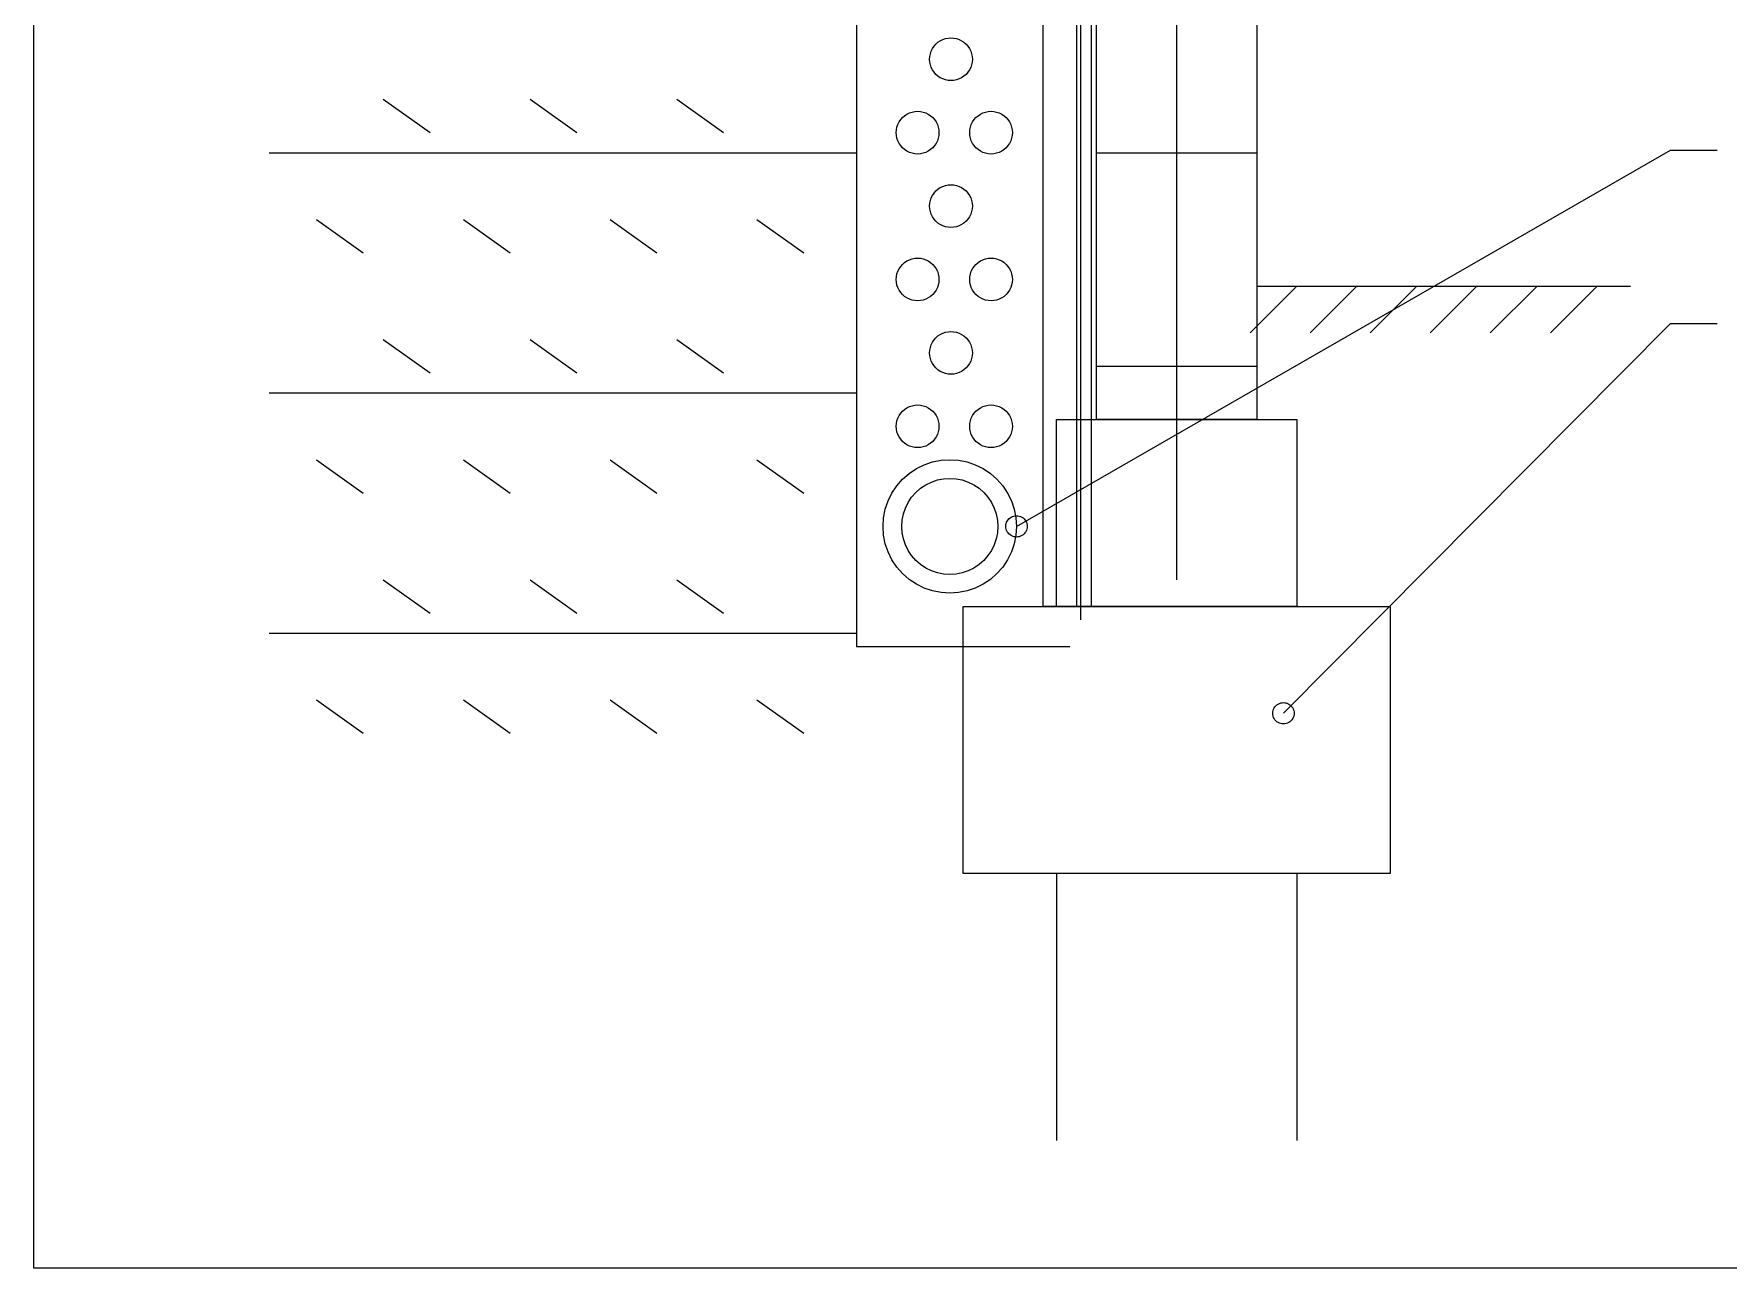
# Model space of a CAD drawing. Header units: millimetres. Extents: x 0 to 3648, y 0 to 594.
# Drawn here: x 2493 to 2591.8, y 305.8 to 377.8 of the extents above; entities that cross this region are included whole.
import ezdxf

# ---------------------------------------------------------------- set-up
doc = ezdxf.new("R2010")
doc.units = ezdxf.units.MM
for name, color, linetype in [('ALVENARIA', 8, 'CONTINUOUS'), ('ARMADURAS', 1, 'CONTINUOUS'), ('COTAS', 4, 'CONTINUOUS'), ('EIXOS', 6, 'CONTINUOUS'), ('FORMAS', 7, 'CONTINUOUS'), ('SECUNDARIAS', 8, 'CONTINUOUS')]:
    doc.layers.add(name, color=color, linetype=linetype)

msp = doc.modelspace()

# ---------------------------------------------------------------- linework, layer by layer
at = {"layer": 'ALVENARIA'}
for p, q in [((2554.97842, 370.84865), (2564.31886, 370.84865)), ((2554.97842, 358.39459), (2564.31886, 358.39459))]:
    msp.add_line(p, q, dxfattribs=at)
at = {"layer": 'ARMADURAS'}
for p, q in [((2559.64864, 444.01621), (2559.64864, 345.94054)), ((2554.04442, 443.23784), (2554.04442, 343.6054))]:
    msp.add_line(p, q, dxfattribs=at)
at = {"layer": 'COTAS'}
for p, q in [((2550.30819, 349.05406), (2588.44872, 371.00433)), ((2588.44872, 371.00433), (2591.17308, 371.00433)), ((2565.8756, 338.15676), (2588.44872, 360.88541)), ((2588.44872, 360.88541), (2591.17308, 360.88541)), ((2544.92683, 352.6497), (2545.40885, 352.81334)), ((2545.40885, 352.81334), (2545.90815, 352.91265)), ((2545.90815, 352.91265), (2546.41622, 352.94594)), ((2546.41622, 352.94594), (2546.92428, 352.91265)), ((2546.92428, 352.91265), (2547.42358, 352.81334)), ((2547.42358, 352.81334), (2547.9056, 352.6497)), ((2543.32853, 351.42328), (2543.66431, 351.80604)), ((2543.66431, 351.80604), (2544.04693, 352.1417)), ((2544.04693, 352.1417), (2544.47035, 352.42453)), ((2544.47035, 352.42453), (2544.92683, 352.6497)), ((2545.69106, 351.76073), (2546.05038, 351.83225)), ((2546.05038, 351.83225), (2546.41622, 351.85621)), ((2546.41622, 351.85621), (2546.78205, 351.83225)), ((2546.78205, 351.83225), (2547.14163, 351.76073)), ((2547.9056, 352.6497), (2548.36208, 352.42453)), ((2548.36208, 352.42453), (2548.78551, 352.1417)), ((2548.78551, 352.1417), (2549.16837, 351.80604)), ((2549.16837, 351.80604), (2549.50391, 351.42328)), ((2542.82071, 350.54342), (2543.04582, 351)), ((2543.04582, 351), (2543.32853, 351.42328)), ((2544.19316, 350.75991), (2544.4348, 351.03548)), ((2544.4348, 351.03548), (2544.71049, 351.27716)), ((2544.71049, 351.27716), (2545.01522, 351.4808)), ((2545.01522, 351.4808), (2545.34375, 351.64292)), ((2545.34375, 351.64292), (2545.69106, 351.76073)), ((2547.14163, 351.76073), (2547.48868, 351.64292)), ((2547.48868, 351.64292), (2547.81721, 351.4808)), ((2547.81721, 351.4808), (2548.1222, 351.27716)), ((2548.1222, 351.27716), (2548.39764, 351.03548)), ((2548.39764, 351.03548), (2548.63927, 350.75991)), ((2549.50391, 351.42328), (2549.78686, 351)), ((2549.78686, 351), (2550.01197, 350.54342)), ((2542.55779, 349.56206), (2542.65695, 350.06135)), ((2542.65695, 350.06135), (2542.82071, 350.54342)), ((2543.70964, 349.77931), (2543.82732, 350.1264)), ((2543.82732, 350.1264), (2543.98958, 350.45514)), ((2543.98958, 350.45514), (2544.19316, 350.75991)), ((2548.63927, 350.75991), (2548.84285, 350.45514)), ((2548.84285, 350.45514), (2549.00511, 350.1264)), ((2549.00511, 350.1264), (2549.1228, 349.77931)), ((2550.01197, 350.54342), (2550.17548, 350.06135)), ((2550.17548, 350.06135), (2550.27489, 349.56206)), ((2542.52424, 349.05406), (2542.55779, 349.56206)), ((2542.55779, 348.54605), (2542.52424, 349.05406)), ((2543.61398, 349.05406), (2543.63802, 349.41981)), ((2543.63802, 348.6883), (2543.61398, 349.05406)), ((2543.63802, 349.41981), (2543.70964, 349.77931)), ((2549.1228, 349.77931), (2549.19441, 349.41981)), ((2549.19441, 349.41981), (2549.21845, 349.05406)), ((2549.21845, 349.05406), (2549.19441, 348.6883)), ((2549.68545, 349.05406), (2549.69071, 349.13533)), ((2549.69071, 348.97277), (2549.68545, 349.05406)), ((2549.69071, 349.13533), (2549.70673, 349.21522)), ((2549.70673, 348.89289), (2549.69071, 348.97277)), ((2549.70673, 349.21522), (2549.73277, 349.29236)), ((2549.73277, 348.81575), (2549.70673, 348.89289)), ((2549.73277, 349.29236), (2549.76883, 349.36541)), ((2549.76883, 348.7427), (2549.73277, 348.81575)), ((2549.76883, 349.36541), (2549.81415, 349.43313)), ((2549.81415, 349.43313), (2549.86774, 349.49437)), ((2549.86774, 349.49437), (2549.92909, 349.54808)), ((2549.92909, 349.54808), (2549.99669, 349.59332)), ((2549.99669, 349.59332), (2550.06981, 349.62935)), ((2550.06981, 349.62935), (2550.14694, 349.65553)), ((2550.14694, 349.65553), (2550.22681, 349.67143)), ((2550.22681, 349.67143), (2550.30819, 349.67675)), ((2550.27489, 349.56206), (2550.30819, 349.05406)), ((2550.30819, 349.05406), (2550.27489, 348.54605)), ((2550.30819, 349.67675), (2550.38932, 349.67143)), ((2550.38932, 349.67143), (2550.46945, 349.65553)), ((2550.46945, 349.65553), (2550.54657, 349.62935)), ((2550.54657, 349.62935), (2550.61944, 349.59332)), ((2550.61944, 349.59332), (2550.6873, 349.54808)), ((2550.6873, 349.54808), (2550.7484, 349.49437)), ((2550.7484, 349.49437), (2550.80223, 349.43313)), ((2550.80223, 349.43313), (2550.84756, 349.36541)), ((2550.84756, 349.36541), (2550.88336, 349.29236)), ((2550.88336, 348.81575), (2550.84756, 348.7427)), ((2550.88336, 349.29236), (2550.90966, 349.21522)), ((2550.90966, 348.89289), (2550.88336, 348.81575)), ((2550.90966, 349.21522), (2550.92543, 349.13533)), ((2550.92543, 348.97277), (2550.90966, 348.89289)), ((2550.92543, 349.13533), (2550.93069, 349.05406)), ((2550.93069, 349.05406), (2550.92543, 348.97277)), ((2542.65695, 348.04676), (2542.55779, 348.54605)), ((2542.82071, 347.56469), (2542.65695, 348.04676)), ((2543.70964, 348.3288), (2543.63802, 348.6883)), ((2543.82732, 347.98171), (2543.70964, 348.3288)), ((2543.98958, 347.65297), (2543.82732, 347.98171)), ((2549.00511, 347.98171), (2548.84285, 347.65297)), ((2549.1228, 348.3288), (2549.00511, 347.98171)), ((2549.19441, 348.6883), (2549.1228, 348.3288)), ((2549.81415, 348.67498), (2549.76883, 348.7427)), ((2549.86774, 348.61374), (2549.81415, 348.67498)), ((2549.92909, 348.56003), (2549.86774, 348.61374)), ((2549.99669, 348.51477), (2549.92909, 348.56003)), ((2550.06981, 348.47874), (2549.99669, 348.51477)), ((2550.17548, 348.04676), (2550.01197, 347.56469)), ((2550.14694, 348.45258), (2550.06981, 348.47874)), ((2550.22681, 348.43668), (2550.14694, 348.45258)), ((2550.27489, 348.54605), (2550.17548, 348.04676)), ((2550.30819, 348.43136), (2550.22681, 348.43668)), ((2550.38932, 348.43668), (2550.30819, 348.43136)), ((2550.46945, 348.45258), (2550.38932, 348.43668)), ((2550.54657, 348.47874), (2550.46945, 348.45258)), ((2550.61944, 348.51477), (2550.54657, 348.47874)), ((2550.6873, 348.56003), (2550.61944, 348.51477)), ((2550.7484, 348.61374), (2550.6873, 348.56003)), ((2550.80223, 348.67498), (2550.7484, 348.61374)), ((2550.84756, 348.7427), (2550.80223, 348.67498)), ((2543.04582, 347.10811), (2542.82071, 347.56469)), ((2543.32853, 346.68483), (2543.04582, 347.10811)), ((2544.19316, 347.3482), (2543.98958, 347.65297)), ((2544.4348, 347.07262), (2544.19316, 347.3482)), ((2544.71049, 346.83095), (2544.4348, 347.07262)), ((2545.01522, 346.62731), (2544.71049, 346.83095)), ((2548.1222, 346.83095), (2547.81721, 346.62731)), ((2548.39764, 347.07262), (2548.1222, 346.83095)), ((2548.63927, 347.3482), (2548.39764, 347.07262)), ((2548.84285, 347.65297), (2548.63927, 347.3482)), ((2549.78686, 347.10811), (2549.50391, 346.68483)), ((2550.01197, 347.56469), (2549.78686, 347.10811)), ((2543.66431, 346.30207), (2543.32853, 346.68483)), ((2544.04693, 345.96641), (2543.66431, 346.30207)), ((2544.47035, 345.68358), (2544.04693, 345.96641)), ((2545.34375, 346.46519), (2545.01522, 346.62731)), ((2545.69106, 346.34738), (2545.34375, 346.46519)), ((2546.05038, 346.27586), (2545.69106, 346.34738)), ((2546.41622, 346.25188), (2546.05038, 346.27586)), ((2546.78205, 346.27586), (2546.41622, 346.25188)), ((2547.14163, 346.34738), (2546.78205, 346.27586)), ((2547.48868, 346.46519), (2547.14163, 346.34738)), ((2547.81721, 346.62731), (2547.48868, 346.46519)), ((2548.78551, 345.96641), (2548.36208, 345.68358)), ((2549.16837, 346.30207), (2548.78551, 345.96641)), ((2549.50391, 346.68483), (2549.16837, 346.30207)), ((2544.92683, 345.45841), (2544.47035, 345.68358)), ((2545.40885, 345.29477), (2544.92683, 345.45841)), ((2545.90815, 345.19546), (2545.40885, 345.29477)), ((2546.41622, 345.16216), (2545.90815, 345.19546)), ((2546.92428, 345.19546), (2546.41622, 345.16216)), ((2547.42358, 345.29477), (2546.92428, 345.19546)), ((2547.9056, 345.45841), (2547.42358, 345.29477)), ((2548.36208, 345.68358), (2547.9056, 345.45841)), ((2565.2531, 338.15676), (2565.25836, 338.23803)), ((2565.25836, 338.07547), (2565.2531, 338.15676)), ((2565.25836, 338.23803), (2565.27414, 338.31792)), ((2565.27414, 337.9956), (2565.25836, 338.07547)), ((2565.27414, 338.31792), (2565.30043, 338.39505)), ((2565.30043, 337.91846), (2565.27414, 337.9956)), ((2565.30043, 338.39505), (2565.33649, 338.4681)), ((2565.33649, 338.4681), (2565.38181, 338.53584)), ((2565.38181, 338.53584), (2565.4354, 338.59707)), ((2565.4354, 338.59707), (2565.49649, 338.65079)), ((2565.49649, 338.65079), (2565.56435, 338.69603)), ((2565.56435, 338.69603), (2565.63747, 338.73206)), ((2565.63747, 338.73206), (2565.71459, 338.75824)), ((2565.71459, 338.75824), (2565.79447, 338.77414)), ((2565.79447, 338.77414), (2565.8756, 338.77946)), ((2565.8756, 338.77946), (2565.95698, 338.77414)), ((2565.95698, 338.77414), (2566.03686, 338.75824)), ((2566.03686, 338.75824), (2566.11398, 338.73206)), ((2566.11398, 338.73206), (2566.1871, 338.69603)), ((2566.1871, 338.69603), (2566.25471, 338.65079)), ((2566.25471, 338.65079), (2566.31606, 338.59707)), ((2566.31606, 338.59707), (2566.36964, 338.53584)), ((2566.36964, 338.53584), (2566.41496, 338.4681)), ((2566.41496, 338.4681), (2566.45102, 338.39505)), ((2566.45102, 338.39505), (2566.47706, 338.31792)), ((2566.47706, 337.9956), (2566.45102, 337.91846)), ((2566.47706, 338.31792), (2566.49309, 338.23803)), ((2566.49309, 338.07547), (2566.47706, 337.9956)), ((2566.49309, 338.23803), (2566.49835, 338.15676)), ((2566.49835, 338.15676), (2566.49309, 338.07547)), ((2565.33649, 337.8454), (2565.30043, 337.91846)), ((2565.38181, 337.77768), (2565.33649, 337.8454)), ((2565.4354, 337.71645), (2565.38181, 337.77768)), ((2565.49649, 337.66274), (2565.4354, 337.71645)), ((2565.56435, 337.61748), (2565.49649, 337.66274)), ((2565.63747, 337.58145), (2565.56435, 337.61748)), ((2565.71459, 337.55527), (2565.63747, 337.58145)), ((2565.79447, 337.53938), (2565.71459, 337.55527)), ((2565.8756, 337.53406), (2565.79447, 337.53938)), ((2565.95698, 337.53938), (2565.8756, 337.53406)), ((2566.03686, 337.55527), (2565.95698, 337.53938)), ((2566.11398, 337.58145), (2566.03686, 337.55527)), ((2566.1871, 337.61748), (2566.11398, 337.58145)), ((2566.25471, 337.66274), (2566.1871, 337.61748)), ((2566.31606, 337.71645), (2566.25471, 337.66274)), ((2566.36964, 337.77768), (2566.31606, 337.71645)), ((2566.41496, 337.8454), (2566.36964, 337.77768)), ((2566.45102, 337.91846), (2566.41496, 337.8454))]:
    msp.add_line(p, q, dxfattribs=at)
at = {"layer": 'EIXOS'}
for p, q in [((2540.96775, 431.56216), (2540.96775, 342.04864)), ((2540.96775, 342.04864), (2553.42167, 342.04864))]:
    msp.add_line(p, q, dxfattribs=at)
at = {"layer": 'FORMAS'}
for p, q in [((2493, 305.80001), (2493, 463.8)), ((2554.97842, 355.28108), (2554.97842, 445.57297)), ((2564.31886, 445.57297), (2564.31886, 355.28108)), ((2564.31886, 363.06486), (2586.11348, 363.06486)), ((2552.64318, 355.28108), (2566.6541, 355.28108)), ((2552.64318, 344.38379), (2552.64318, 355.28108)), ((2564.31886, 355.28108), (2554.97842, 355.28108)), ((2566.6541, 355.28108), (2566.6541, 344.38379)), ((2547.19471, 344.38379), (2572.10281, 344.38379)), ((2547.19471, 328.81621), (2547.19471, 344.38379)), ((2566.6541, 344.38379), (2552.64318, 344.38379)), ((2572.10281, 344.38379), (2572.10281, 328.81621)), ((2572.10281, 328.81621), (2547.19471, 328.81621)), ((2552.64318, 328.81621), (2552.64318, 313.24864)), ((2566.6541, 328.81621), (2566.6541, 313.24864)), ((2673, 305.80001), (2493, 305.80001))]:
    msp.add_line(p, q, dxfattribs=at)
at = {"layer": 'SECUNDARIAS'}
for p, q in [((2554.66717, 443.23784), (2554.66717, 344.38379)), ((2551.86493, 344.38379), (2551.86493, 440.9027)), ((2553.8108, 440.9027), (2553.8108, 344.38379)), ((2546.01032, 377.44791), (2546.16456, 377.50027)), ((2546.16456, 377.50027), (2546.32432, 377.53204)), ((2546.32432, 377.53204), (2546.48708, 377.5427)), ((2546.48708, 377.5427), (2546.64959, 377.53204)), ((2546.64959, 377.53204), (2546.80934, 377.50027)), ((2546.80934, 377.50027), (2546.96359, 377.44791)), ((2545.2521, 376.45986), (2545.28415, 376.61963)), ((2545.28415, 376.61963), (2545.33649, 376.77389)), ((2545.33649, 376.77389), (2545.40835, 376.92)), ((2545.40835, 376.92), (2545.499, 377.05545)), ((2545.499, 377.05545), (2545.60642, 377.17793)), ((2545.60642, 377.17793), (2545.72887, 377.28535)), ((2545.72887, 377.28535), (2545.86433, 377.37585)), ((2545.86433, 377.37585), (2546.01032, 377.44791)), ((2546.96359, 377.44791), (2547.10958, 377.37585)), ((2547.10958, 377.37585), (2547.24529, 377.28535)), ((2547.24529, 377.28535), (2547.36749, 377.17793)), ((2547.36749, 377.17793), (2547.47516, 377.05545)), ((2547.47516, 377.05545), (2547.56555, 376.92)), ((2547.56555, 376.92), (2547.63767, 376.77389)), ((2547.63767, 376.77389), (2547.69, 376.61963)), ((2547.69, 376.61963), (2547.7218, 376.45986)), ((2545.24159, 376.2973), (2545.2521, 376.45986)), ((2545.2521, 376.13474), (2545.24159, 376.2973)), ((2545.28415, 375.97496), (2545.2521, 376.13474)), ((2545.33649, 375.82069), (2545.28415, 375.97496)), ((2545.40835, 375.6746), (2545.33649, 375.82069)), ((2545.499, 375.53915), (2545.40835, 375.6746)), ((2545.60642, 375.41666), (2545.499, 375.53915)), ((2547.47516, 375.53915), (2547.36749, 375.41666)), ((2547.56555, 375.6746), (2547.47516, 375.53915)), ((2547.63767, 375.82069), (2547.56555, 375.6746)), ((2547.69, 375.97496), (2547.63767, 375.82069)), ((2547.7218, 376.13474), (2547.69, 375.97496)), ((2547.7218, 376.45986), (2547.73232, 376.2973)), ((2547.73232, 376.2973), (2547.7218, 376.13474)), ((2545.72887, 375.30925), (2545.60642, 375.41666)), ((2545.86433, 375.21875), (2545.72887, 375.30925)), ((2546.01032, 375.14669), (2545.86433, 375.21875)), ((2546.16456, 375.09433), (2546.01032, 375.14669)), ((2546.32432, 375.06254), (2546.16456, 375.09433)), ((2546.48708, 375.05189), (2546.32432, 375.06254)), ((2546.64959, 375.06254), (2546.48708, 375.05189)), ((2546.80934, 375.09433), (2546.64959, 375.06254)), ((2546.96359, 375.14669), (2546.80934, 375.09433)), ((2547.10958, 375.21875), (2546.96359, 375.14669)), ((2547.24529, 375.30925), (2547.10958, 375.21875)), ((2547.36749, 375.41666), (2547.24529, 375.30925)), ((2513.37836, 373.96216), (2516.10271, 372.01622)), ((2521.94055, 373.96216), (2524.66491, 372.01622)), ((2530.50275, 373.96216), (2533.22711, 372.01622)), ((2543.39037, 372.49281), (2543.46249, 372.63892)), ((2543.46249, 372.63892), (2543.55288, 372.77437)), ((2543.55288, 372.77437), (2543.66056, 372.89684)), ((2543.66056, 372.89684), (2543.78275, 373.00427)), ((2543.78275, 373.00427), (2543.91847, 373.09477)), ((2543.91847, 373.09477), (2544.06445, 373.16682)), ((2544.06445, 373.16682), (2544.2187, 373.21919)), ((2544.2187, 373.21919), (2544.37846, 373.25097)), ((2544.37846, 373.25097), (2544.54097, 373.26162)), ((2544.54097, 373.26162), (2544.70373, 373.25097)), ((2544.70373, 373.25097), (2544.86348, 373.21919)), ((2544.86348, 373.21919), (2545.01773, 373.16682)), ((2545.01773, 373.16682), (2545.16371, 373.09477)), ((2545.16371, 373.09477), (2545.29918, 373.00427)), ((2545.29918, 373.00427), (2545.42162, 372.89684)), ((2545.42162, 372.89684), (2545.52905, 372.77437)), ((2545.52905, 372.77437), (2545.61969, 372.63892)), ((2545.61969, 372.63892), (2545.69181, 372.49281)), ((2547.67147, 372.49281), (2547.74359, 372.63892)), ((2547.74359, 372.63892), (2547.83423, 372.77437)), ((2547.83423, 372.77437), (2547.94141, 372.89684)), ((2547.94141, 372.89684), (2548.0641, 373.00427)), ((2548.0641, 373.00427), (2548.19932, 373.09477)), ((2548.19932, 373.09477), (2548.34555, 373.16682)), ((2548.34555, 373.16682), (2548.4998, 373.21919)), ((2548.4998, 373.21919), (2548.65956, 373.25097)), ((2548.65956, 373.25097), (2548.82207, 373.26162)), ((2548.82207, 373.26162), (2548.98458, 373.25097)), ((2548.98458, 373.25097), (2549.14433, 373.21919)), ((2549.14433, 373.21919), (2549.29858, 373.16682)), ((2549.29858, 373.16682), (2549.44481, 373.09477)), ((2549.44481, 373.09477), (2549.58028, 373.00427)), ((2549.58028, 373.00427), (2549.70272, 372.89684)), ((2549.70272, 372.89684), (2549.81015, 372.77437)), ((2549.81015, 372.77437), (2549.90054, 372.63892)), ((2549.90054, 372.63892), (2549.97266, 372.49281)), ((2543.29572, 372.01622), (2543.30624, 372.17877)), ((2543.30624, 371.85366), (2543.29572, 372.01622)), ((2543.30624, 372.17877), (2543.33804, 372.33854)), ((2543.33804, 371.69389), (2543.30624, 371.85366)), ((2543.33804, 372.33854), (2543.39037, 372.49281)), ((2543.39037, 371.53963), (2543.33804, 371.69389)), ((2543.46249, 371.39352), (2543.39037, 371.53963)), ((2545.69181, 371.53963), (2545.61969, 371.39352)), ((2545.69181, 372.49281), (2545.74389, 372.33854)), ((2545.74389, 371.69389), (2545.69181, 371.53963)), ((2545.74389, 372.33854), (2545.77594, 372.17877)), ((2545.77594, 371.85366), (2545.74389, 371.69389)), ((2545.77594, 372.17877), (2545.78646, 372.01622)), ((2545.78646, 372.01622), (2545.77594, 371.85366)), ((2547.57682, 372.01622), (2547.58734, 372.17877)), ((2547.58734, 371.85366), (2547.57682, 372.01622)), ((2547.58734, 372.17877), (2547.61914, 372.33854)), ((2547.61914, 371.69389), (2547.58734, 371.85366)), ((2547.61914, 372.33854), (2547.67147, 372.49281)), ((2547.67147, 371.53963), (2547.61914, 371.69389)), ((2547.74359, 371.39352), (2547.67147, 371.53963)), ((2549.97266, 371.53963), (2549.90054, 371.39352)), ((2549.97266, 372.49281), (2550.02524, 372.33854)), ((2550.02524, 371.69389), (2549.97266, 371.53963)), ((2550.02524, 372.33854), (2550.05679, 372.17877)), ((2550.05679, 371.85366), (2550.02524, 371.69389)), ((2550.05679, 372.17877), (2550.06756, 372.01622)), ((2550.06756, 372.01622), (2550.05679, 371.85366)), ((2506.71895, 370.84865), (2540.96775, 370.84865)), ((2543.55288, 371.25807), (2543.46249, 371.39352)), ((2543.66056, 371.13559), (2543.55288, 371.25807)), ((2543.78275, 371.02817), (2543.66056, 371.13559)), ((2543.91847, 370.93766), (2543.78275, 371.02817)), ((2544.06445, 370.86561), (2543.91847, 370.93766)), ((2544.2187, 370.81324), (2544.06445, 370.86561)), ((2544.37846, 370.78146), (2544.2187, 370.81324)), ((2544.54097, 370.77082), (2544.37846, 370.78146)), ((2544.70373, 370.78146), (2544.54097, 370.77082)), ((2544.86348, 370.81324), (2544.70373, 370.78146)), ((2545.01773, 370.86561), (2544.86348, 370.81324)), ((2545.16371, 370.93766), (2545.01773, 370.86561)), ((2545.29918, 371.02817), (2545.16371, 370.93766)), ((2545.42162, 371.13559), (2545.29918, 371.02817)), ((2545.52905, 371.25807), (2545.42162, 371.13559)), ((2545.61969, 371.39352), (2545.52905, 371.25807)), ((2547.83423, 371.25807), (2547.74359, 371.39352)), ((2547.94141, 371.13559), (2547.83423, 371.25807)), ((2548.0641, 371.02817), (2547.94141, 371.13559)), ((2548.19932, 370.93766), (2548.0641, 371.02817)), ((2548.34555, 370.86561), (2548.19932, 370.93766)), ((2548.4998, 370.81324), (2548.34555, 370.86561)), ((2548.65956, 370.78146), (2548.4998, 370.81324)), ((2548.82207, 370.77082), (2548.65956, 370.78146)), ((2548.98458, 370.78146), (2548.82207, 370.77082)), ((2549.14433, 370.81324), (2548.98458, 370.78146)), ((2549.29858, 370.86561), (2549.14433, 370.81324)), ((2549.44481, 370.93766), (2549.29858, 370.86561)), ((2549.58028, 371.02817), (2549.44481, 370.93766)), ((2549.70272, 371.13559), (2549.58028, 371.02817)), ((2549.81015, 371.25807), (2549.70272, 371.13559)), ((2549.90054, 371.39352), (2549.81015, 371.25807)), ((2545.499, 368.49328), (2545.60642, 368.61578)), ((2545.60642, 368.61578), (2545.72887, 368.72318)), ((2545.72887, 368.72318), (2545.86433, 368.81369)), ((2545.86433, 368.81369), (2546.01032, 368.88574)), ((2546.01032, 368.88574), (2546.16456, 368.9381)), ((2546.16456, 368.9381), (2546.32432, 368.96989)), ((2546.32432, 368.96989), (2546.48708, 368.98055)), ((2546.48708, 368.98055), (2546.64959, 368.96989)), ((2546.64959, 368.96989), (2546.80934, 368.9381)), ((2546.80934, 368.9381), (2546.96359, 368.88574)), ((2546.96359, 368.88574), (2547.10958, 368.81369)), ((2547.10958, 368.81369), (2547.24529, 368.72318)), ((2547.24529, 368.72318), (2547.36749, 368.61578)), ((2547.36749, 368.61578), (2547.47516, 368.49328)), ((2545.24159, 367.73513), (2545.2521, 367.89769)), ((2545.2521, 367.57258), (2545.24159, 367.73513)), ((2545.2521, 367.89769), (2545.28415, 368.05748)), ((2545.28415, 368.05748), (2545.33649, 368.21174)), ((2545.33649, 368.21174), (2545.40835, 368.35783)), ((2545.40835, 368.35783), (2545.499, 368.49328)), ((2547.47516, 368.49328), (2547.56555, 368.35783)), ((2547.56555, 368.35783), (2547.63767, 368.21174)), ((2547.63767, 368.21174), (2547.69, 368.05748)), ((2547.69, 368.05748), (2547.7218, 367.89769)), ((2547.7218, 367.89769), (2547.73232, 367.73513)), ((2547.73232, 367.73513), (2547.7218, 367.57258)), ((2509.4865, 366.95676), (2512.21086, 365.0108)), ((2518.0487, 366.95676), (2520.77294, 365.0108)), ((2526.61078, 366.95676), (2529.33514, 365.0108)), ((2535.17298, 366.95676), (2537.89734, 365.0108)), ((2545.28415, 367.4128), (2545.2521, 367.57258)), ((2545.33649, 367.25854), (2545.28415, 367.4128)), ((2545.40835, 367.11243), (2545.33649, 367.25854)), ((2545.499, 366.97698), (2545.40835, 367.11243)), ((2545.60642, 366.8545), (2545.499, 366.97698)), ((2545.72887, 366.74708), (2545.60642, 366.8545)), ((2545.86433, 366.65658), (2545.72887, 366.74708)), ((2546.01032, 366.58453), (2545.86433, 366.65658)), ((2547.10958, 366.65658), (2546.96359, 366.58453)), ((2547.24529, 366.74708), (2547.10958, 366.65658)), ((2547.36749, 366.8545), (2547.24529, 366.74708)), ((2547.47516, 366.97698), (2547.36749, 366.8545)), ((2547.56555, 367.11243), (2547.47516, 366.97698)), ((2547.63767, 367.25854), (2547.56555, 367.11243)), ((2547.69, 367.4128), (2547.63767, 367.25854)), ((2547.7218, 367.57258), (2547.69, 367.4128)), ((2546.16456, 366.53216), (2546.01032, 366.58453)), ((2546.32432, 366.50039), (2546.16456, 366.53216)), ((2546.48708, 366.48973), (2546.32432, 366.50039)), ((2546.64959, 366.50039), (2546.48708, 366.48973)), ((2546.80934, 366.53216), (2546.64959, 366.50039)), ((2546.96359, 366.58453), (2546.80934, 366.53216)), ((2544.06445, 364.60465), (2544.2187, 364.65702)), ((2544.2187, 364.65702), (2544.37846, 364.68881)), ((2544.37846, 364.68881), (2544.54097, 364.69946)), ((2544.54097, 364.69946), (2544.70373, 364.68881)), ((2544.70373, 364.68881), (2544.86348, 364.65702)), ((2544.86348, 364.65702), (2545.01773, 364.60465)), ((2548.34555, 364.60465), (2548.4998, 364.65702)), ((2548.4998, 364.65702), (2548.65956, 364.68881)), ((2548.65956, 364.68881), (2548.82207, 364.69946)), ((2548.82207, 364.69946), (2548.98458, 364.68881)), ((2548.98458, 364.68881), (2549.14433, 364.65702)), ((2549.14433, 364.65702), (2549.29858, 364.60465)), ((2543.30624, 363.61661), (2543.33804, 363.77639)), ((2543.33804, 363.77639), (2543.39037, 363.93065)), ((2543.39037, 363.93065), (2543.46249, 364.07676)), ((2543.46249, 364.07676), (2543.55288, 364.21221)), ((2543.55288, 364.21221), (2543.66056, 364.33469)), ((2543.66056, 364.33469), (2543.78275, 364.4421)), ((2543.78275, 364.4421), (2543.91847, 364.5326)), ((2543.91847, 364.5326), (2544.06445, 364.60465)), ((2545.01773, 364.60465), (2545.16371, 364.5326)), ((2545.16371, 364.5326), (2545.29918, 364.4421)), ((2545.29918, 364.4421), (2545.42162, 364.33469)), ((2545.42162, 364.33469), (2545.52905, 364.21221)), ((2545.52905, 364.21221), (2545.61969, 364.07676)), ((2545.61969, 364.07676), (2545.69181, 363.93065)), ((2545.69181, 363.93065), (2545.74389, 363.77639)), ((2545.74389, 363.77639), (2545.77594, 363.61661)), ((2547.58734, 363.61661), (2547.61914, 363.77639)), ((2547.61914, 363.77639), (2547.67147, 363.93065)), ((2547.67147, 363.93065), (2547.74359, 364.07676)), ((2547.74359, 364.07676), (2547.83423, 364.21221)), ((2547.83423, 364.21221), (2547.94141, 364.33469)), ((2547.94141, 364.33469), (2548.0641, 364.4421)), ((2548.0641, 364.4421), (2548.19932, 364.5326)), ((2548.19932, 364.5326), (2548.34555, 364.60465)), ((2549.29858, 364.60465), (2549.44481, 364.5326)), ((2549.44481, 364.5326), (2549.58028, 364.4421)), ((2549.58028, 364.4421), (2549.70272, 364.33469)), ((2549.70272, 364.33469), (2549.81015, 364.21221)), ((2549.81015, 364.21221), (2549.90054, 364.07676)), ((2549.90054, 364.07676), (2549.97266, 363.93065)), ((2549.97266, 363.93065), (2550.02524, 363.77639)), ((2550.02524, 363.77639), (2550.05679, 363.61661)), ((2543.29572, 363.45405), (2543.30624, 363.61661)), ((2543.30624, 363.29149), (2543.29572, 363.45405)), ((2543.33804, 363.13172), (2543.30624, 363.29149)), ((2543.39037, 362.97746), (2543.33804, 363.13172)), ((2543.46249, 362.83135), (2543.39037, 362.97746)), ((2543.55288, 362.6959), (2543.46249, 362.83135)), ((2543.66056, 362.57342), (2543.55288, 362.6959)), ((2545.52905, 362.6959), (2545.42162, 362.57342)), ((2545.61969, 362.83135), (2545.52905, 362.6959)), ((2545.69181, 362.97746), (2545.61969, 362.83135)), ((2545.74389, 363.13172), (2545.69181, 362.97746)), ((2545.77594, 363.29149), (2545.74389, 363.13172)), ((2545.77594, 363.61661), (2545.78646, 363.45405)), ((2545.78646, 363.45405), (2545.77594, 363.29149)), ((2547.57682, 363.45405), (2547.58734, 363.61661)), ((2547.58734, 363.29149), (2547.57682, 363.45405)), ((2547.61914, 363.13172), (2547.58734, 363.29149)), ((2547.67147, 362.97746), (2547.61914, 363.13172)), ((2547.74359, 362.83135), (2547.67147, 362.97746)), ((2547.83423, 362.6959), (2547.74359, 362.83135)), ((2547.94141, 362.57342), (2547.83423, 362.6959)), ((2549.81015, 362.6959), (2549.70272, 362.57342)), ((2549.90054, 362.83135), (2549.81015, 362.6959)), ((2549.97266, 362.97746), (2549.90054, 362.83135)), ((2550.02524, 363.13172), (2549.97266, 362.97746)), ((2550.05679, 363.29149), (2550.02524, 363.13172)), ((2550.05679, 363.61661), (2550.06756, 363.45405)), ((2550.06756, 363.45405), (2550.05679, 363.29149)), ((2566.6541, 363.06486), (2563.92974, 360.34054)), ((2570.1567, 363.06486), (2567.43259, 360.34054)), ((2573.65956, 363.06486), (2570.9352, 360.34054)), ((2577.16216, 363.06486), (2574.4378, 360.34054)), ((2580.66476, 363.06486), (2577.94066, 360.34054)), ((2584.16762, 363.06486), (2581.44326, 360.34054)), ((2543.78275, 362.46601), (2543.66056, 362.57342)), ((2543.91847, 362.37549), (2543.78275, 362.46601)), ((2544.06445, 362.30344), (2543.91847, 362.37549)), ((2544.2187, 362.25109), (2544.06445, 362.30344)), ((2544.37846, 362.21931), (2544.2187, 362.25109)), ((2544.54097, 362.20865), (2544.37846, 362.21931)), ((2544.70373, 362.21931), (2544.54097, 362.20865)), ((2544.86348, 362.25109), (2544.70373, 362.21931)), ((2545.01773, 362.30344), (2544.86348, 362.25109)), ((2545.16371, 362.37549), (2545.01773, 362.30344)), ((2545.29918, 362.46601), (2545.16371, 362.37549)), ((2545.42162, 362.57342), (2545.29918, 362.46601)), ((2548.0641, 362.46601), (2547.94141, 362.57342)), ((2548.19932, 362.37549), (2548.0641, 362.46601)), ((2548.34555, 362.30344), (2548.19932, 362.37549)), ((2548.4998, 362.25109), (2548.34555, 362.30344)), ((2548.65956, 362.21931), (2548.4998, 362.25109)), ((2548.82207, 362.20865), (2548.65956, 362.21931)), ((2548.98458, 362.21931), (2548.82207, 362.20865)), ((2549.14433, 362.25109), (2548.98458, 362.21931)), ((2549.29858, 362.30344), (2549.14433, 362.25109)), ((2549.44481, 362.37549), (2549.29858, 362.30344)), ((2549.58028, 362.46601), (2549.44481, 362.37549)), ((2549.70272, 362.57342), (2549.58028, 362.46601)), ((2513.37836, 359.95135), (2516.10271, 358.00541)), ((2521.94055, 359.95135), (2524.66491, 358.00541)), ((2530.50275, 359.95135), (2533.22711, 358.00541)), ((2545.33649, 359.64957), (2545.40835, 359.79568)), ((2545.40835, 359.79568), (2545.499, 359.93113)), ((2545.499, 359.93113), (2545.60642, 360.05361)), ((2545.60642, 360.05361), (2545.72887, 360.16101)), ((2545.72887, 360.16101), (2545.86433, 360.25152)), ((2545.86433, 360.25152), (2546.01032, 360.32357)), ((2546.01032, 360.32357), (2546.16456, 360.37594)), ((2546.16456, 360.37594), (2546.32432, 360.40772)), ((2546.32432, 360.40772), (2546.48708, 360.41838)), ((2546.48708, 360.41838), (2546.64959, 360.40772)), ((2546.64959, 360.40772), (2546.80934, 360.37594)), ((2546.80934, 360.37594), (2546.96359, 360.32357)), ((2546.96359, 360.32357), (2547.10958, 360.25152)), ((2547.10958, 360.25152), (2547.24529, 360.16101)), ((2547.24529, 360.16101), (2547.36749, 360.05361)), ((2547.36749, 360.05361), (2547.47516, 359.93113)), ((2547.47516, 359.93113), (2547.56555, 359.79568)), ((2547.56555, 359.79568), (2547.63767, 359.64957)), ((2545.24159, 359.17298), (2545.2521, 359.33554)), ((2545.2521, 359.01041), (2545.24159, 359.17298)), ((2545.2521, 359.33554), (2545.28415, 359.49531)), ((2545.28415, 358.85064), (2545.2521, 359.01041)), ((2545.28415, 359.49531), (2545.33649, 359.64957)), ((2545.33649, 358.69637), (2545.28415, 358.85064)), ((2545.40835, 358.55026), (2545.33649, 358.69637)), ((2547.63767, 358.69637), (2547.56555, 358.55026)), ((2547.63767, 359.64957), (2547.69, 359.49531)), ((2547.69, 358.85064), (2547.63767, 358.69637)), ((2547.69, 359.49531), (2547.7218, 359.33554)), ((2547.7218, 359.01041), (2547.69, 358.85064)), ((2547.7218, 359.33554), (2547.73232, 359.17298)), ((2547.73232, 359.17298), (2547.7218, 359.01041)), ((2545.499, 358.41481), (2545.40835, 358.55026)), ((2545.60642, 358.29234), (2545.499, 358.41481)), ((2545.72887, 358.18493), (2545.60642, 358.29234)), ((2545.86433, 358.09443), (2545.72887, 358.18493)), ((2546.01032, 358.02237), (2545.86433, 358.09443)), ((2546.16456, 357.97001), (2546.01032, 358.02237)), ((2546.32432, 357.93822), (2546.16456, 357.97001)), ((2546.48708, 357.92757), (2546.32432, 357.93822)), ((2546.64959, 357.93822), (2546.48708, 357.92757)), ((2546.80934, 357.97001), (2546.64959, 357.93822)), ((2546.96359, 358.02237), (2546.80934, 357.97001)), ((2547.10958, 358.09443), (2546.96359, 358.02237)), ((2547.24529, 358.18493), (2547.10958, 358.09443)), ((2547.36749, 358.29234), (2547.24529, 358.18493)), ((2547.47516, 358.41481), (2547.36749, 358.29234)), ((2547.56555, 358.55026), (2547.47516, 358.41481)), ((2506.71895, 356.83784), (2540.96775, 356.83784)), ((2543.55288, 355.65005), (2543.66056, 355.77252)), ((2543.66056, 355.77252), (2543.78275, 355.87995)), ((2543.78275, 355.87995), (2543.91847, 355.97045)), ((2543.91847, 355.97045), (2544.06445, 356.0425)), ((2544.06445, 356.0425), (2544.2187, 356.09487)), ((2544.2187, 356.09487), (2544.37846, 356.12664)), ((2544.37846, 356.12664), (2544.54097, 356.13729)), ((2544.54097, 356.13729), (2544.70373, 356.12664)), ((2544.70373, 356.12664), (2544.86348, 356.09487)), ((2544.86348, 356.09487), (2545.01773, 356.0425)), ((2545.01773, 356.0425), (2545.16371, 355.97045)), ((2545.16371, 355.97045), (2545.29918, 355.87995)), ((2545.29918, 355.87995), (2545.42162, 355.77252)), ((2545.42162, 355.77252), (2545.52905, 355.65005)), ((2547.83423, 355.65005), (2547.94141, 355.77252)), ((2547.94141, 355.77252), (2548.0641, 355.87995)), ((2548.0641, 355.87995), (2548.19932, 355.97045)), ((2548.19932, 355.97045), (2548.34555, 356.0425)), ((2548.34555, 356.0425), (2548.4998, 356.09487)), ((2548.4998, 356.09487), (2548.65956, 356.12664)), ((2548.65956, 356.12664), (2548.82207, 356.13729)), ((2548.82207, 356.13729), (2548.98458, 356.12664)), ((2548.98458, 356.12664), (2549.14433, 356.09487)), ((2549.14433, 356.09487), (2549.29858, 356.0425)), ((2549.29858, 356.0425), (2549.44481, 355.97045)), ((2549.44481, 355.97045), (2549.58028, 355.87995)), ((2549.58028, 355.87995), (2549.70272, 355.77252)), ((2549.70272, 355.77252), (2549.81015, 355.65005)), ((2543.29572, 354.8919), (2543.30624, 355.05445)), ((2543.30624, 354.72934), (2543.29572, 354.8919)), ((2543.30624, 355.05445), (2543.33804, 355.21422)), ((2543.33804, 354.56955), (2543.30624, 354.72934)), ((2543.33804, 355.21422), (2543.39037, 355.36849)), ((2543.39037, 355.36849), (2543.46249, 355.5146)), ((2543.46249, 355.5146), (2543.55288, 355.65005)), ((2545.52905, 355.65005), (2545.61969, 355.5146)), ((2545.61969, 355.5146), (2545.69181, 355.36849)), ((2545.69181, 355.36849), (2545.74389, 355.21422)), ((2545.74389, 355.21422), (2545.77594, 355.05445)), ((2545.77594, 354.72934), (2545.74389, 354.56955)), ((2545.77594, 355.05445), (2545.78646, 354.8919)), ((2545.78646, 354.8919), (2545.77594, 354.72934)), ((2547.57682, 354.8919), (2547.58734, 355.05445)), ((2547.58734, 354.72934), (2547.57682, 354.8919)), ((2547.58734, 355.05445), (2547.61914, 355.21422)), ((2547.61914, 354.56955), (2547.58734, 354.72934)), ((2547.61914, 355.21422), (2547.67147, 355.36849)), ((2547.67147, 355.36849), (2547.74359, 355.5146)), ((2547.74359, 355.5146), (2547.83423, 355.65005)), ((2549.81015, 355.65005), (2549.90054, 355.5146)), ((2549.90054, 355.5146), (2549.97266, 355.36849)), ((2549.97266, 355.36849), (2550.02524, 355.21422)), ((2550.02524, 355.21422), (2550.05679, 355.05445)), ((2550.05679, 354.72934), (2550.02524, 354.56955)), ((2550.05679, 355.05445), (2550.06756, 354.8919)), ((2550.06756, 354.8919), (2550.05679, 354.72934)), ((2543.39037, 354.41529), (2543.33804, 354.56955)), ((2543.46249, 354.2692), (2543.39037, 354.41529)), ((2543.55288, 354.13373), (2543.46249, 354.2692)), ((2543.66056, 354.01125), (2543.55288, 354.13373)), ((2543.78275, 353.90385), (2543.66056, 354.01125)), ((2543.91847, 353.81334), (2543.78275, 353.90385)), ((2544.06445, 353.74129), (2543.91847, 353.81334)), ((2544.2187, 353.68892), (2544.06445, 353.74129)), ((2545.01773, 353.74129), (2544.86348, 353.68892)), ((2545.16371, 353.81334), (2545.01773, 353.74129)), ((2545.29918, 353.90385), (2545.16371, 353.81334)), ((2545.42162, 354.01125), (2545.29918, 353.90385)), ((2545.52905, 354.13373), (2545.42162, 354.01125)), ((2545.61969, 354.2692), (2545.52905, 354.13373)), ((2545.69181, 354.41529), (2545.61969, 354.2692)), ((2545.74389, 354.56955), (2545.69181, 354.41529)), ((2547.67147, 354.41529), (2547.61914, 354.56955)), ((2547.74359, 354.2692), (2547.67147, 354.41529)), ((2547.83423, 354.13373), (2547.74359, 354.2692)), ((2547.94141, 354.01125), (2547.83423, 354.13373)), ((2548.0641, 353.90385), (2547.94141, 354.01125)), ((2548.19932, 353.81334), (2548.0641, 353.90385)), ((2548.34555, 353.74129), (2548.19932, 353.81334)), ((2548.4998, 353.68892), (2548.34555, 353.74129)), ((2549.29858, 353.74129), (2549.14433, 353.68892)), ((2549.44481, 353.81334), (2549.29858, 353.74129)), ((2549.58028, 353.90385), (2549.44481, 353.81334)), ((2549.70272, 354.01125), (2549.58028, 353.90385)), ((2549.81015, 354.13373), (2549.70272, 354.01125)), ((2549.90054, 354.2692), (2549.81015, 354.13373)), ((2549.97266, 354.41529), (2549.90054, 354.2692)), ((2550.02524, 354.56955), (2549.97266, 354.41529)), ((2509.4865, 352.94594), (2512.21086, 351)), ((2518.0487, 352.94594), (2520.77294, 351)), ((2526.61078, 352.94594), (2529.33514, 351)), ((2535.17298, 352.94594), (2537.89734, 351)), ((2544.37846, 353.65714), (2544.2187, 353.68892)), ((2544.54097, 353.64648), (2544.37846, 353.65714)), ((2544.70373, 353.65714), (2544.54097, 353.64648)), ((2544.86348, 353.68892), (2544.70373, 353.65714)), ((2548.65956, 353.65714), (2548.4998, 353.68892)), ((2548.82207, 353.64648), (2548.65956, 353.65714)), ((2548.98458, 353.65714), (2548.82207, 353.64648)), ((2549.14433, 353.68892), (2548.98458, 353.65714)), ((2513.37836, 345.94054), (2516.10271, 343.9946)), ((2521.94055, 345.94054), (2524.66491, 343.9946)), ((2530.50275, 345.94054), (2533.22711, 343.9946)), ((2553.8108, 344.38379), (2551.86493, 344.38379)), ((2506.71895, 342.82703), (2540.96775, 342.82703)), ((2509.4865, 338.93513), (2512.21086, 336.98919)), ((2518.0487, 338.93513), (2520.77294, 336.98919)), ((2526.61078, 338.93513), (2529.33514, 336.98919)), ((2535.17298, 338.93513), (2537.89734, 336.98919))]:
    msp.add_line(p, q, dxfattribs=at)

doc.saveas('drawing.dxf')
